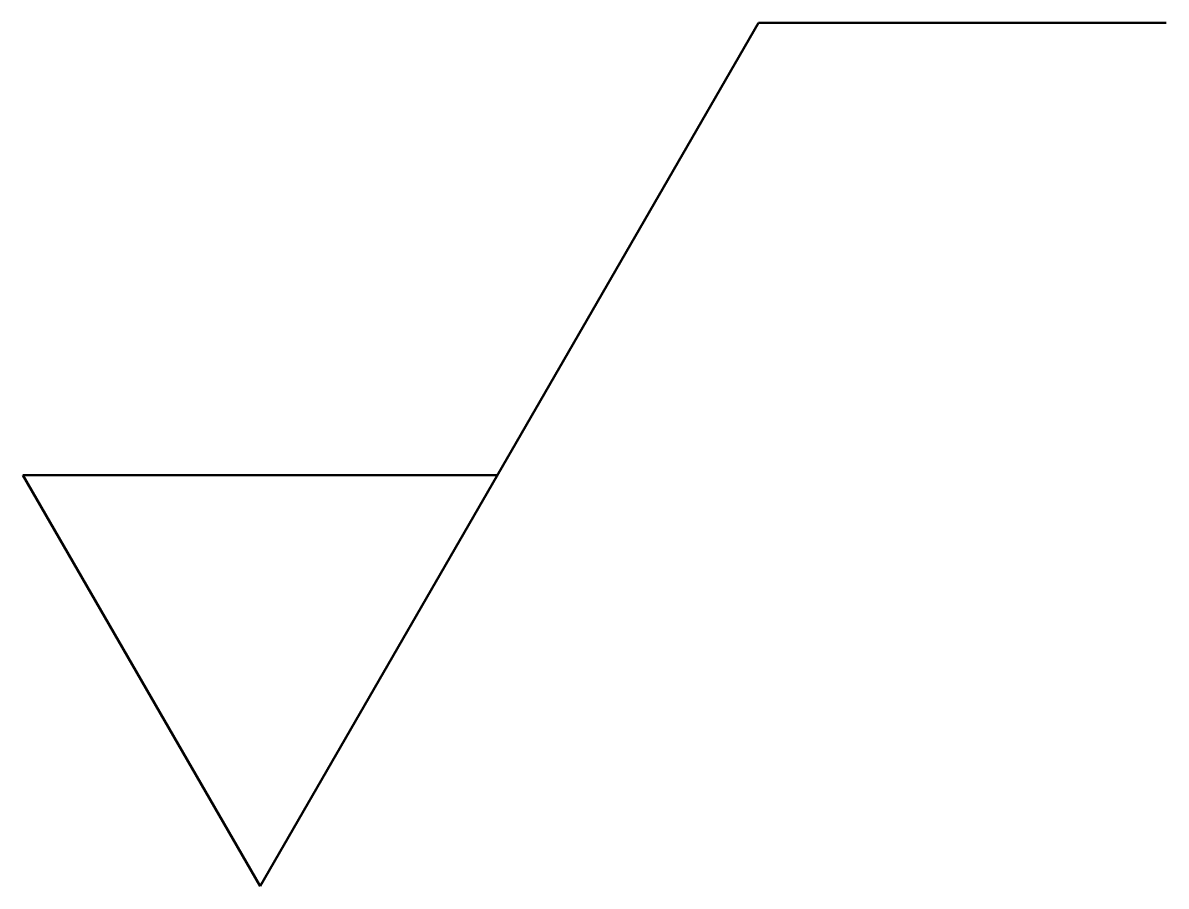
# Model space of a CAD drawing. Header units: millimetres. Extents: x 8.5 to 22.4, y -27.1 to -16.6.
import ezdxf

# ---------------------------------------------------------------- set-up
doc = ezdxf.new("R2010")
doc.units = ezdxf.units.MM
doc.layers.add('粗实线', color=7, linetype='Continuous', lineweight=50)
doc.layers.add('粗实线 @ 1', color=7, linetype='Continuous', lineweight=50)

# ---------------------------------------------------------------- blocks, each defined once
blk = doc.blocks.new('粗糙度符号')
at = {"layer": '粗实线'}
for p, q in [((0, 0), (6.062, 10.5)), ((6.062, 10.5), (11.019, 10.5)), ((-2.887, 5), (0, 0)), ((-2.887, 5), (2.887, 5))]:
    blk.add_line(p, q, dxfattribs=at)

msp = doc.modelspace()

# ---------------------------------------------------------------- block references
at = {"layer": '粗实线 @ 1'}
msp.add_blockref('粗糙度符号', (11.372, -27.053), dxfattribs=at)

doc.saveas('drawing.dxf')
